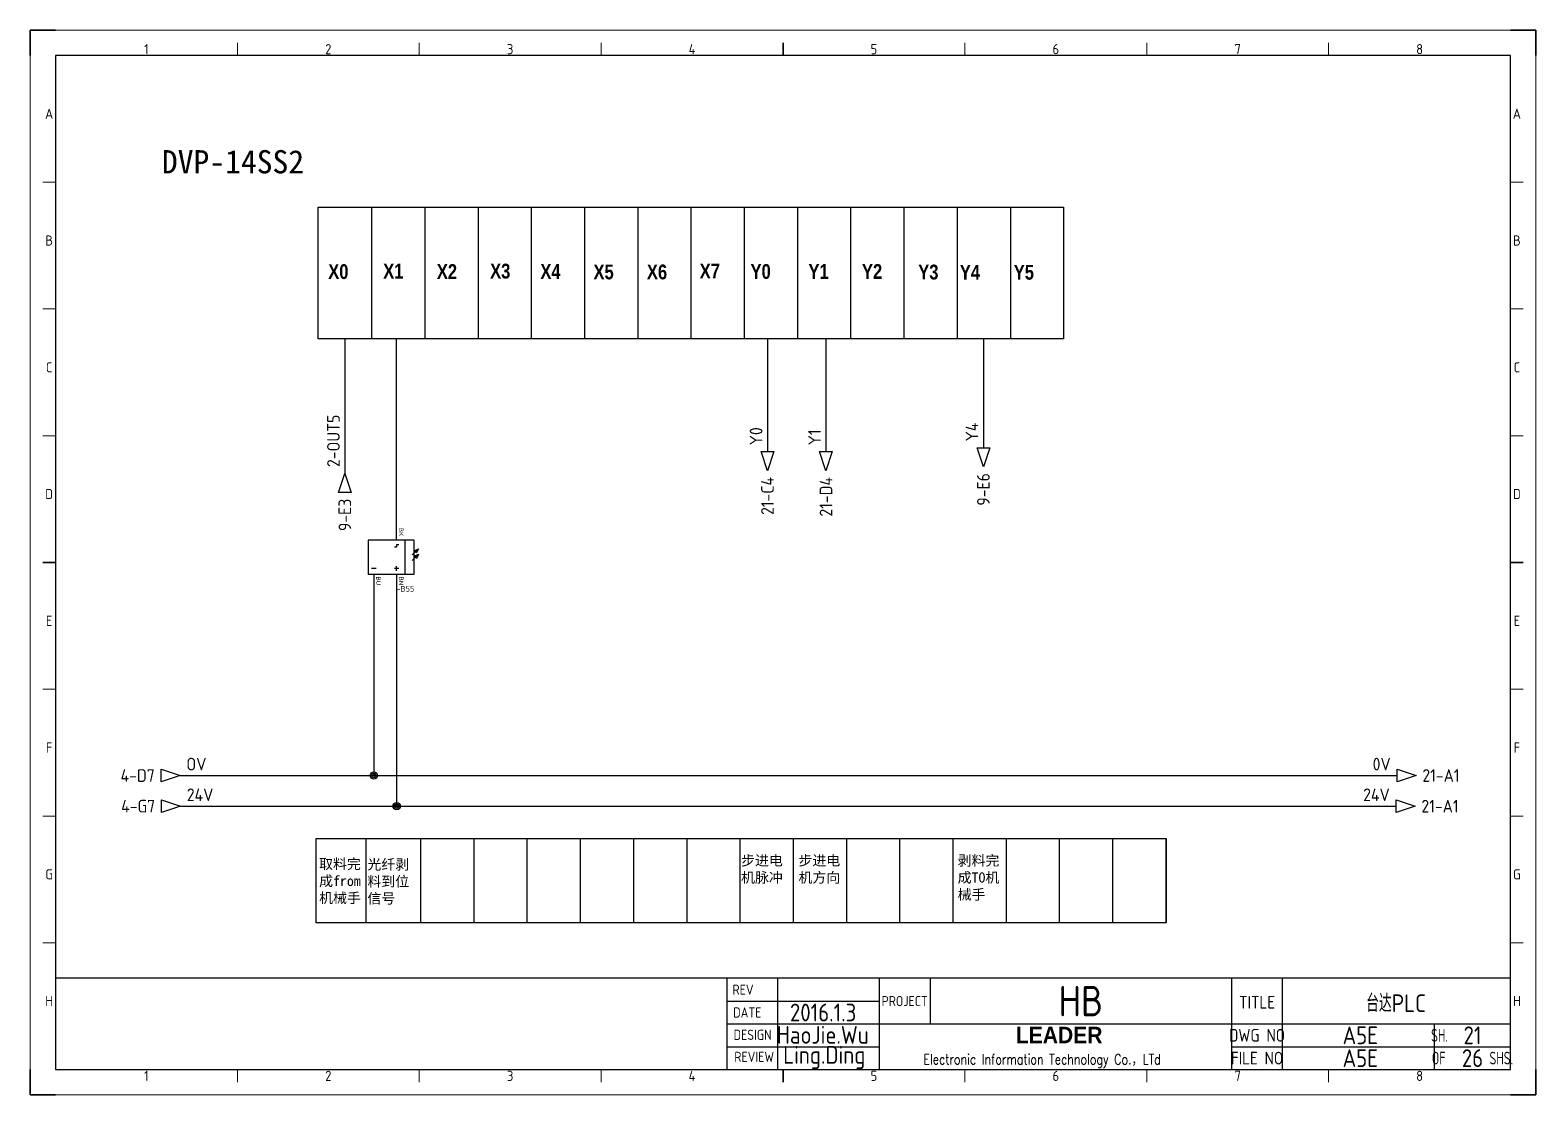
# Model space of a CAD drawing. Header units: millimetres. Extents: x -1699 to 15529, y -2130 to 61.
# Drawn here: x 11682 to 12276, y -2124 to -1704 of the extents above; entities that cross this region are included whole.
import ezdxf
from ezdxf.enums import TextEntityAlignment as Align

# ---------------------------------------------------------------- set-up
doc = ezdxf.new("R2010")
doc.units = ezdxf.units.MM
doc.header["$LTSCALE"] = 10
for name, color, linetype in [('AE_BOR', 1, 'Continuous'), ('SYMS', 7, 'Continuous'), ('TAGS', 51, 'Continuous'), ('TERMS', 123, 'Continuous'), ('WIREREF', 61, 'Continuous'), ('WIREREF_DEST', 61, 'Continuous'), ('XREF', 7, 'Continuous'), ('YEL_14_THHN', 7, 'Continuous'), ('图框_标题栏属性', 1, 'Continuous'), ('图框_标题栏文字', 6, 'Continuous')]:
    doc.layers.add(name, color=color, linetype=linetype)
doc.layers.add('细实线', color=7, linetype='Continuous', lineweight=25)
doc.styles.add('ACGBTS', font='ISOCP.SHX')
doc.styles.add('CCFS', font='', dxfattribs={"height": 0.7})
doc.styles.get("Standard").update_dxf_attribs({"font": 'simplex.shx', "width": 0.8, "height": 1.625, "bigfont": 'spec_bar.shx'})
doc.styles.add('WD_IEC', font='ISOCP2.shx', dxfattribs={"height": 4, "bigfont": 'gbcbig.shx'})
doc.styles.add('工程字', font='gbenor.shx', dxfattribs={"bigfont": 'gbcbig.shx'})
doc.styles.get('CCFS').set_extended_font_data('SimSun')

# ---------------------------------------------------------------- blocks, each defined once
blk = doc.blocks.new('Border')
for p, q in [((584, 410), (10, 410)), ((10, 410), (10, 10)), ((584, 10), (584, 410)), ((10, 10), (584, 10))]:
    blk.add_line(p, q)
at = {"layer": 'AE_BOR', "color": 1, "lineweight": 30}
for p, q in [((10, 420), (0, 420)), ((0, 420), (0, 410)), ((594, 420), (584, 420)), ((594, 410), (594, 420)), ((297, 410), (297, 415)), ((5, 210), (10, 210)), ((584, 210), (589, 210)), ((0, 0), (0, 10)), ((297, 5), (297, 10)), ((594, 0), (594, 10)), ((0, 0), (10, 0)), ((594, 0), (584, 0))]:
    blk.add_line(p, q, dxfattribs=at)
at = {"layer": 'AE_BOR', "color": 1, "lineweight": 15}
for p, q in [((0, 420), (594, 420)), ((0, 0), (0, 420)), ((594, 420), (594, 0)), ((81.75, 410), (81.75, 415)), ((153.5, 410), (153.5, 415)), ((225.25, 410), (225.25, 415)), ((368.75, 410), (368.75, 415)), ((440.5, 410), (440.5, 415)), ((512.25, 410), (512.25, 415)), ((10, 360), (5, 360)), ((589, 360), (584, 360)), ((10, 310), (5, 310)), ((589, 310), (584, 310)), ((10, 260), (5, 260)), ((589, 260), (584, 260)), ((10, 160), (5, 160)), ((589, 160), (584, 160)), ((10, 110), (5, 110)), ((589, 110), (584, 110)), ((10, 60), (5, 60)), ((589, 60), (584, 60)), ((81.75, 5), (81.75, 10)), ((153.5, 5), (153.5, 10)), ((225.25, 5), (225.25, 10)), ((368.75, 5), (368.75, 10)), ((440.5, 5), (440.5, 10)), ((512.25, 5), (512.25, 10)), ((594, 0), (0, 0))]:
    blk.add_line(p, q, dxfattribs=at)
at = {"layer": 'AE_BOR', "color": 1, "lineweight": 15, "style": 'ACGBTS'}
for s, p in [('1', (45.875, 412.5)), ('2', (117.625, 412.5)), ('3', (189.375, 412.5)), ('4', (261.125, 412.5)), ('5', (332.875, 412.5)), ('6', (404.625, 412.5)), ('7', (476.375, 412.5)), ('8', (548.125, 412.5)), ('A', (7.5, 387)), ('A', (586.5, 387)), ('B', (7.5, 337)), ('B', (586.5, 337)), ('C', (7.5, 287)), ('C', (586.5, 287)), ('D', (7.5, 237)), ('D', (586.5, 237)), ('E', (7.5, 187)), ('E', (586.5, 187)), ('F', (7.5, 137)), ('F', (586.5, 137)), ('G', (7.5, 87)), ('G', (586.5, 87)), ('H', (7.5, 37)), ('H', (586.5, 37)), ('1', (45.875, 7.5)), ('2', (117.625, 7.5)), ('3', (189.375, 7.5)), ('4', (261.125, 7.5)), ('5', (332.875, 7.5)), ('6', (404.625, 7.5)), ('7', (476.375, 7.5)), ('8', (548.125, 7.5))]:
    blk.add_text(s, height=4, dxfattribs=at).set_placement(p, align=Align.MIDDLE)
blk = doc.blocks.new('TITLE3')
for p, q in [((-309, 0), (-309, 36)), ((-289, 0), (-289, 36)), ((-249, 0), (-249, 36)), ((-249, 0), (-249, 36)), ((-249, 0), (-249, 36)), ((-229, 36), (-229, 27)), ((-110, 0), (-110, 36)), ((-90, 0), (-90, 36)), ((-309, 27), (-249, 27)), ((-229, 27), (-229, 18)), ((-309, 18), (-248.01, 18)), ((-249, 18), (0, 18)), ((-30, 0), (-30, 18)), ((-309, 9), (-249, 9)), ((-110, 9), (0, 9)), ((-289, 4.18), (-289, 4.18)), ((-289, 4.18), (-289, 4.18))]:
    blk.add_line(p, q)
blk.add_lwpolyline([(-309, 36), (-574, 36), (-574, 0), (-309, 0)], close=True)
blk.add_lwpolyline([(-309, 0), (0, 0), (0, 36), (-309, 36)])
at = {"insert": (-248.01, 16.87), "char_height": 5, "attachment_point": 1}
blk.add_mtext_dynamic_manual_height_columns('\\pi52.854;{\\fArial Black|b0|i0|c0|p34;\\H1.3x;LEADER\\Fsimplex,spec_bar|c134;\\H1.0769x; }\\P\\pi16.37;{\\H0.8x;Electronic Information Technology Co.\\fSimSun|b0|i0|c134|p2;，\\Fsimplex,spec_bar|c134;LTd}', width=138.0147, gutter_width=8.12, heights=[69.93], dxfattribs=at)
at = {"layer": '图框_标题栏属性', "style": '工程字'}
for tag, height, p in [('版本', 7, (-271.17, 31.5)), ('项目', 12, (-169.5, 27)), ('名称', 7, (-45.16, 26.53)), ('日期', 7, (-271.17, 22.5)), ('制图', 7, (-271.33, 13.69)), ('文件', 7, (-59.26, 13.5)), ('页数', 7, (-16.34, 13.5)), ('审核', 7, (-270.7, 4.72)), ('图号', 7, (-59.26, 4.5)), ('总数', 7, (-16.34, 4.5))]:
    blk.add_attdef(tag, text='', height=height, dxfattribs=at).set_placement(p, align=Align.MIDDLE)
at = {"layer": '图框_标题栏文字', "style": '工程字'}
for s, height, p in [('REV', 4, (-302.75, 31.5)), ('DATE', 4, (-301.08, 22.5)), ('PROJECT', 4, (-239, 27)), ('TITLE', 5, (-100, 26.53)), ('DESIGN', 4, (-299, 13.69)), ('DWG NO', 5, (-100, 13.5)), ('REVIEW', 4, (-298.37, 5.01)), ('FILE NO', 5, (-100, 4.5))]:
    blk.add_text(s, height=height, dxfattribs=at).set_placement(p, align=Align.MIDDLE_CENTER)
at = {"layer": '图框_标题栏文字', "style": '工程字', "width": 0.8}
for s, p in [('SH.            ', (-15, 13.5)), ('OF        SHS.', (-15, 4.5))]:
    blk.add_text(s, height=5, dxfattribs=at).set_placement(p, align=Align.MIDDLE_CENTER)
blk = doc.blocks.new('*U287')
at = {"layer": 'SYMS'}
blk.add_line((0, 25.98), (0, -25.98), dxfattribs=at)
blk = doc.blocks.new('*U288')
at = {"layer": 'SYMS', "color": 0, "linetype": 'ByBlock', "lineweight": -2, "transparency": 16777216}
for p in [(0, 0), (21, 0), (42, 0), (63, 0), (84, 0), (105, 0), (126, 0), (147, 0), (168, 0), (189, 0), (210, 0), (231, 0), (252, 0), (273, 0)]:
    blk.add_blockref('*U287', p, dxfattribs=at)
blk = doc.blocks.new('HA1D3')
blk.add_lwpolyline([(0, 0), (-3.75, -1.25), (-3.75, 1.25)], close=True)
at = {"style": 'WD_IEC'}
for tag, p, height, flags in [('WIRENO', (1.25, 1), 2.5, 8), ('X1TERM01', (0, 0), 0.32, 1)]:
    blk.add_attdef(tag, p, '', height=height, dxfattribs=dict(at, flags=flags))
blk.add_attdef('XREF', text='', height=2.5, dxfattribs=at).set_placement((-5, 0), align=Align.MIDDLE_RIGHT)
at = {"style": 'WD_IEC', "flags": 1}
blk.add_attdef('SIGCODE', text='', height=1, dxfattribs=at).set_placement((-2.5, 1.8), align=Align.RIGHT)
at = {"style": 'WD_IEC'}
blk.add_attdef('DESC1', text='', height=2.5, dxfattribs=at).set_placement((1.25, -1), align=Align.TOP_LEFT)
blk = doc.blocks.new('*U289')
at = {"layer": 'SYMS'}
blk.add_line((0, -16.65), (0, 16.65), dxfattribs=at)
blk = doc.blocks.new('*U290')
at = {"layer": 'SYMS', "color": 0, "linetype": 'ByBlock', "lineweight": -2, "transparency": 16777216}
for p in [(0, 0), (21, 0), (42, 0), (63, 0), (84, 0), (105, 0), (126, 0), (147, 0), (168, 0), (189, 0), (210, 0), (231, 0), (252, 0), (273, 0), (294, 0)]:
    blk.add_blockref('*U289', p, dxfattribs=at)
blk = doc.blocks.new('HA1S1')
blk.add_lwpolyline([(0, 1.25), (3.75, 0), (0, -1.25)], close=True)
at = {"style": 'WD_IEC'}
for tag, height, flags, p in [('WIRENO', 2.5, 8, (-1.25, 1)), ('SIGCODE', 1, 1, (5, 1.8))]:
    blk.add_attdef(tag, text='', height=height, dxfattribs=dict(at, flags=flags)).set_placement(p, align=Align.RIGHT)
at = {"style": 'WD_IEC', "flags": 1}
blk.add_attdef('X4TERM01', (0, 0), '', height=0.32, dxfattribs=at)
at = {"style": 'WD_IEC'}
blk.add_attdef('XREF', text='', height=2.5, dxfattribs=at).set_placement((5, 0), align=Align.MIDDLE_LEFT)
blk.add_attdef('DESC1', text='', height=2.5, dxfattribs=at).set_placement((-1.25, -1), align=Align.TOP_RIGHT)
blk = doc.blocks.new('HA1D4')
blk.add_lwpolyline([(0, 0), (1.25, -3.75), (-1.25, -3.75)], close=True)
at = {"style": 'WD_IEC', "flags": 8}
blk.add_attdef('WIRENO', (-1, 1.25), '', height=2.5, rotation=90, dxfattribs=at)
at = {"style": 'WD_IEC'}
blk.add_attdef('DESC1', text='', height=2.5, rotation=90, dxfattribs=at).set_placement((1, 1.25), align=Align.TOP_LEFT)
at = {"style": 'WD_IEC', "flags": 1}
blk.add_attdef('X2TERM01', (0, 0), '', height=0.32, dxfattribs=at)
blk.add_attdef('SIGCODE', text='', height=1, dxfattribs=at).set_placement((-2.5, -3.2), align=Align.RIGHT)
at = {"style": 'WD_IEC'}
blk.add_attdef('XREF', text='', height=2.5, rotation=90, dxfattribs=at).set_placement((0, -5), align=Align.MIDDLE_RIGHT)
blk = doc.blocks.new('VPE1B15')
for p, q in [((-7.5, -7.5), (-7.5, 7.5)), ((-7.5, 7.5), (12.5, 7.5)), ((-3.75, 7.5), (-3.75, -7.5)), ((0, 7.5), (0, 12.5)), ((10, 7.5), (10, 12.5)), ((12.5, -7.5), (12.5, 7.5)), ((-9.54, -1.34), (-8.63, 0.48)), ((-8.63, 0.48), (-7.72, -0.43)), ((-8.18, 0.02), (-6.81, 1.39)), ((-1, 4.94), (1, 4.94)), ((0, 5.94), (0, 3.94)), ((9, 4.94), (11, 4.94)), ((-7.72, -0.43), (-9.54, -1.34)), ((-9.54, -3.74), (-8.63, -1.93)), ((-7.72, -2.83), (-9.54, -3.74)), ((-8.63, -1.93), (-7.72, -2.83)), ((-8.18, -2.38), (-6.81, -1.02)), ((-1, -5.43), (0, -5.43)), ((0, -5.43), (0, -4.43)), ((0, -4.43), (1, -4.43)), ((-7.5, -7.5), (12.5, -7.5)), ((0, -7.5), (0, -12.5))]:
    blk.add_line(p, q)
for points in [[(-8.63, 0.48), (-7.72, -0.43), (-9.54, -1.34)], [(-8.63, -1.93), (-7.72, -2.83), (-9.54, -3.74)]]:
    blk.add_solid(points)
at = {"style": 'WD_IEC'}
for tag, height, p in [('INST', 2.7, (-11.5, 12)), ('LOC', 2.7, (-11.5, 8)), ('XREF', 2.5, (-11.5, -1.35)), ('TAG1', 2.5, (-11.5, 3.25)), ('DESC2', 2.7, (-11.5, -9.2)), ('DESC1', 2.7, (-11.5, -5.2)), ('DESC3', 2.7, (-11.5, -13.2))]:
    blk.add_attdef(tag, text='', height=height, dxfattribs=at).set_placement(p, align=Align.RIGHT)
for tag, p in [('TERM01', (-1, 12.23)), ('TERM02', (9, 12.23))]:
    blk.add_attdef(tag, text='', height=2, rotation=90, dxfattribs=at).set_placement(p, align=Align.RIGHT)
at = {"style": 'WD_IEC', "flags": 1}
for tag, p, height in [('X2TERM01', (0, 12.5), 0.32), ('X2TERM02', (10, 12.5), 0.32), ('MFG', (13.04, 6.06), 1.5), ('X4LINK', (-7.5, 0), 0.32), ('X1LINK', (12.5, 0), 0.32), ('CAT', (13.04, 3.56), 1.5), ('ASSYCODE', (13.12, -4.38), 1), ('FAMILY', (13.12, -5.88), 1), ('CATDESC', (13.12, -7.38), 1), ('X8TERM03', (0, -12.5), 0.32)]:
    blk.add_attdef(tag, p, '', height=height, dxfattribs=at)
at = {"style": 'WD_IEC'}
blk.add_attdef('TERM03', (-1, -12.96), '', height=2, rotation=90, dxfattribs=at)
blk = doc.blocks.new('WDDOT')
for radius in [0.72, 0.449, 0.223]:
    blk.add_circle((0, 0), radius)
blk = doc.blocks.new('HA1S4')
blk.add_lwpolyline([(0, -3.75), (-1.25, 0), (1.25, 0)], close=True)
at = {"style": 'WD_IEC', "flags": 8}
blk.add_attdef('WIRENO', (-1, 1.25), '', height=2.5, rotation=90, dxfattribs=at)
at = {"style": 'WD_IEC'}
blk.add_attdef('DESC1', text='', height=2.5, rotation=90, dxfattribs=at).set_placement((1, 1.25), align=Align.TOP_LEFT)
at = {"style": 'WD_IEC', "flags": 1}
blk.add_attdef('X2TERM01', (0, 0), '', height=0.32, dxfattribs=at)
blk.add_attdef('SIGCODE', text='', height=1, dxfattribs=at).set_placement((-2.5, -3.2), align=Align.RIGHT)
at = {"style": 'WD_IEC'}
blk.add_attdef('XREF', text='', height=2.5, rotation=90, dxfattribs=at).set_placement((0, -5), align=Align.MIDDLE_RIGHT)

msp = doc.modelspace()

# ---------------------------------------------------------------- linework, layer by layer
at = {"layer": 'SYMS'}
for p, q in [((11795.49, -1773.83), (11816.49, -1773.83)), ((11814.22, -2022.8), (11814.22, -2056.1))]:
    msp.add_line(p, q, dxfattribs=at)
for points in [[(11795.49, -1773.83), (12089.49, -1773.83), (12089.49, -1825.8), (11795.49, -1825.8)], [(11794.6, -2022.8), (12129.94, -2022.8), (12129.94, -2056.1), (11794.6, -2056.1)]]:
    msp.add_lwpolyline(points, close=True, dxfattribs=at)
at = {"layer": 'YEL_14_THHN'}
for p, q in [((11805.97, -1825.8), (11805.97, -1878.82)), ((11826.4, -1900.65), (11826.4, -1825.76)), ((11972.68, -1825.8), (11972.68, -1870.25)), ((11995.76, -1825.8), (11995.76, -1870.25)), ((12057.85, -1825.8), (12057.85, -1868.72)), ((11817.4, -1923.15), (11817.4, -1998)), ((11826.4, -1923.15), (11826.4, -2010.1)), ((11740.96, -1998), (12221.04, -1998)), ((11741.12, -2010.1), (12220.66, -2010.1))]:
    msp.add_line(p, q, dxfattribs=at)

# ---------------------------------------------------------------- block references
ref = msp.add_blockref('TITLE3', (12265.81, -2113.97))
ref.add_attrib('总数', '26', dxfattribs={"layer": '图框_标题栏属性', "height": 7, "style": '工程字'}).set_placement((12250.81, -2109.47), align=Align.MIDDLE)
ref.add_attrib('页数', '21', dxfattribs={"layer": '图框_标题栏属性', "height": 7, "style": '工程字'}).set_placement((12250.81, -2100.47), align=Align.MIDDLE)
ref.add_attrib('文件', 'A5E', dxfattribs={"layer": '图框_标题栏属性', "height": 7, "style": '工程字'}).set_placement((12206.55, -2100.47), align=Align.MIDDLE)
ref.add_attrib('图号', 'A5E', dxfattribs={"layer": '图框_标题栏属性', "height": 7, "style": '工程字'}).set_placement((12206.55, -2109.47), align=Align.MIDDLE)
ref.add_attrib('名称', '台达PLC', dxfattribs={"layer": '图框_标题栏属性', "height": 7, "style": '工程字'}).set_placement((12220.64, -2087.44), align=Align.MIDDLE)
ref.add_attrib('项目', 'HB', dxfattribs={"layer": '图框_标题栏属性', "height": 12, "style": '工程字'}).set_placement((12096.31, -2086.97), align=Align.MIDDLE)
ref.add_attrib('审核', 'Ling.Ding', dxfattribs={"layer": '图框_标题栏属性', "height": 7, "style": '工程字'}).set_placement((11995.1, -2109.25), align=Align.MIDDLE)
ref.add_attrib('制图', 'HaoJie.Wu', dxfattribs={"layer": '图框_标题栏属性', "height": 7, "style": '工程字'}).set_placement((11994.48, -2100.28), align=Align.MIDDLE)
ref.add_attrib('日期', '2016.1.3', dxfattribs={"layer": '图框_标题栏属性', "height": 7, "style": '工程字'}).set_placement((11994.64, -2091.47), align=Align.MIDDLE)
at = {"layer": 'AE_BOR'}
msp.add_blockref('Border', (11681.81, -2123.97), dxfattribs=at)
at = {"layer": 'SYMS'}
for name, p in [('*U288', (11816.49, -1799.81)), ('*U290', (11835.94, -2039.45))]:
    msp.add_blockref(name, p, dxfattribs=at)
ref = msp.add_blockref('HA1D4', (11805.97, -1878.82), dxfattribs=dict(at, xscale=2, yscale=2, zscale=2))
ref.add_attrib('XREF', '9-E3', dxfattribs={"layer": 'XREF', "height": 5, "rotation": 90, "style": 'WD_IEC'}).set_placement((11805.97, -1888.82), align=Align.MIDDLE_RIGHT)
ref.add_attrib('WIRENO', '2-OUT5', (11803.97, -1876.32), dxfattribs={"layer": 'WIREREF_DEST', "height": 5, "rotation": 90, "style": 'WD_IEC', "flags": 8})
ref = msp.add_blockref('HA1S4', (12057.85, -1868.72), dxfattribs=dict(at, xscale=2, yscale=2, zscale=2))
ref.add_attrib('XREF', '9-E6', dxfattribs={"layer": 'XREF', "height": 5, "rotation": 90, "style": 'WD_IEC'}).set_placement((12057.85, -1878.72), align=Align.MIDDLE_RIGHT)
ref.add_attrib('WIRENO', 'Y4', (12055.85, -1866.22), dxfattribs={"layer": 'WIREREF', "height": 5, "rotation": 90, "style": 'WD_IEC', "flags": 8})
ref = msp.add_blockref('HA1S4', (11972.68, -1870.25), dxfattribs=dict(at, xscale=2, yscale=2, zscale=2))
ref.add_attrib('XREF', '21-C4', dxfattribs={"layer": 'XREF', "height": 5, "rotation": 90, "style": 'WD_IEC'}).set_placement((11972.68, -1880.25), align=Align.MIDDLE_RIGHT)
ref.add_attrib('WIRENO', 'Y0', (11970.68, -1867.75), dxfattribs={"layer": 'WIREREF', "height": 5, "rotation": 90, "style": 'WD_IEC', "flags": 8})
ref = msp.add_blockref('HA1S4', (11995.76, -1870.25), dxfattribs=dict(at, xscale=2, yscale=2, zscale=2))
ref.add_attrib('XREF', '21-D4', dxfattribs={"layer": 'XREF', "height": 5, "rotation": 90, "style": 'WD_IEC'}).set_placement((11995.76, -1880.25), align=Align.MIDDLE_RIGHT)
ref.add_attrib('WIRENO', 'Y1', (11993.76, -1867.75), dxfattribs={"layer": 'WIREREF', "height": 5, "rotation": 90, "style": 'WD_IEC', "flags": 8})
ref = msp.add_blockref('VPE1B15', (11826.4, -1911.9), dxfattribs=dict(at, xscale=0.9, yscale=0.9, zscale=0.9, rotation=180))
ref.add_attrib('TERM02', 'BU', dxfattribs={"layer": 'TERMS', "height": 1.8, "rotation": 270, "style": 'WD_IEC'}).set_placement((11818.3, -1922.91), align=Align.RIGHT)
ref.add_attrib('TERM01', 'BN', dxfattribs={"layer": 'TERMS', "height": 1.8, "rotation": 270, "style": 'WD_IEC'}).set_placement((11827.3, -1922.91), align=Align.RIGHT)
ref.add_attrib('TERM03', 'BK', (11827.3, -1900.24), dxfattribs={"layer": 'TERMS', "height": 1.8, "rotation": 270, "style": 'WD_IEC'})
ref.add_attrib('TAG1', '-B55', dxfattribs={"layer": 'TAGS', "height": 2.25, "style": 'WD_IEC'}).set_placement((11833.41, -1925.47), align=Align.RIGHT)
ref = msp.add_blockref('HA1D3', (11740.96, -1998), dxfattribs=dict(at, xscale=2, yscale=2, zscale=2))
ref.add_attrib('XREF', '4-D7', dxfattribs={"layer": 'XREF', "height": 5, "style": 'WD_IEC'}).set_placement((11730.96, -1998), align=Align.MIDDLE_RIGHT)
ref.add_attrib('WIRENO', 'OV', (11743.46, -1996), dxfattribs={"layer": 'WIREREF_DEST', "height": 5, "style": 'WD_IEC', "flags": 8})
ref = msp.add_blockref('HA1S1', (12221.04, -1998), dxfattribs=dict(at, xscale=2, yscale=2, zscale=2))
ref.add_attrib('XREF', '21-A1', dxfattribs={"layer": 'XREF', "height": 5, "style": 'WD_IEC'}).set_placement((12231.04, -1998), align=Align.MIDDLE_LEFT)
ref.add_attrib('WIRENO', '0V', dxfattribs={"layer": 'WIREREF', "height": 5, "style": 'WD_IEC', "flags": 8}).set_placement((12218.54, -1996), align=Align.RIGHT)
at = {"layer": 'SYMS', "xscale": 2, "yscale": 2, "zscale": 2}
for p in [(11817.4, -1998), (11826.4, -2010.1)]:
    msp.add_blockref('WDDOT', p, dxfattribs=at)
at = {"layer": 'SYMS'}
ref = msp.add_blockref('HA1D3', (11741.12, -2010.1), dxfattribs=dict(at, xscale=2, yscale=2, zscale=2))
ref.add_attrib('XREF', '4-G7', dxfattribs={"layer": 'XREF', "height": 5, "style": 'WD_IEC'}).set_placement((11731.12, -2010.1), align=Align.MIDDLE_RIGHT)
ref.add_attrib('WIRENO', '24V', (11743.62, -2008.1), dxfattribs={"layer": 'WIREREF_DEST', "height": 5, "style": 'WD_IEC', "flags": 8})
ref = msp.add_blockref('HA1S1', (12220.66, -2010.1), dxfattribs=dict(at, xscale=2, yscale=2, zscale=2))
ref.add_attrib('XREF', '21-A1', dxfattribs={"layer": 'XREF', "height": 5, "style": 'WD_IEC'}).set_placement((12230.66, -2010.1), align=Align.MIDDLE_LEFT)
ref.add_attrib('WIRENO', '24V', dxfattribs={"layer": 'WIREREF', "height": 5, "style": 'WD_IEC', "flags": 8}).set_placement((12218.16, -2008.1), align=Align.RIGHT)

# ---------------------------------------------------------------- texts
at = {"layer": 'SYMS', "attachment_point": 1, "style": 'CCFS'}
for s, heights, insert, char_height in [('\\P{\\fSimSun|b1|i0|c134|p2;DVP-14SS2}', [28.12], (11733.79, -1736.04), 9.1652), ('\\P取料完成from机械手', [28.12], (11795.81, -2024.16), 4.0235), ('\\P光纤剥料到位信号', [28.12], (11814.86, -2024.35), 4.024), ('\\P步进电机脉冲', [28.12], (11962.27, -2022.8), 4.024), ('\\P步进电机方向', [34.76], (11984.91, -2022.8), 4.024), ('\\P剥料完成TO机械手', [34.76], (12047.7, -2022.8), 4.024)]:
    msp.add_mtext_dynamic_manual_height_columns(s, width=17.3119, gutter_width=0, heights=heights, dxfattribs=dict(at, insert=insert, char_height=char_height))
at = {"layer": '细实线', "char_height": 5.8437, "width": 4.8714, "attachment_point": 1}
for s, insert in [('{\\fArial|b1|i0|c0|p34;X0}', (11799.4, -1796.32)), ('{\\fArial|b1|i0|c0|p34;X1}', (11821.1, -1796.11)), ('{\\fArial|b1|i0|c0|p34;X2}', (11842.24, -1796.28)), ('{\\fArial|b1|i0|c0|p34;X3}', (11863.28, -1796.11)), ('{\\fArial|b1|i0|c0|p34;X4}', (11883.08, -1796.28)), ('{\\fArial|b1|i0|c0|p34;X5}', (11904.04, -1796.44)), ('{\\fArial|b1|i0|c0|p34;X6}', (11925.11, -1796.44)), ('{\\fArial|b1|i0|c0|p34;X7}', (11945.94, -1796.1)), ('{\\fArial|b1|i0|c0|p34;Y0}', (11965.99, -1796.26)), ('{\\fArial|b1|i0|c0|p34;Y1}', (11988.84, -1796.26)), ('{\\fArial|b1|i0|c0|p34;Y2}', (12009.94, -1796.26)), ('{\\fArial|b1|i0|c0|p34;Y3}', (12032.16, -1796.48)), ('{\\fArial|b1|i0|c0|p34;Y4}', (12048.56, -1796.56)), ('{\\fArial|b1|i0|c0|p34;Y5}', (12069.82, -1796.57))]:
    msp.add_mtext(s, dxfattribs=dict(at, insert=insert))

doc.saveas('drawing.dxf')
